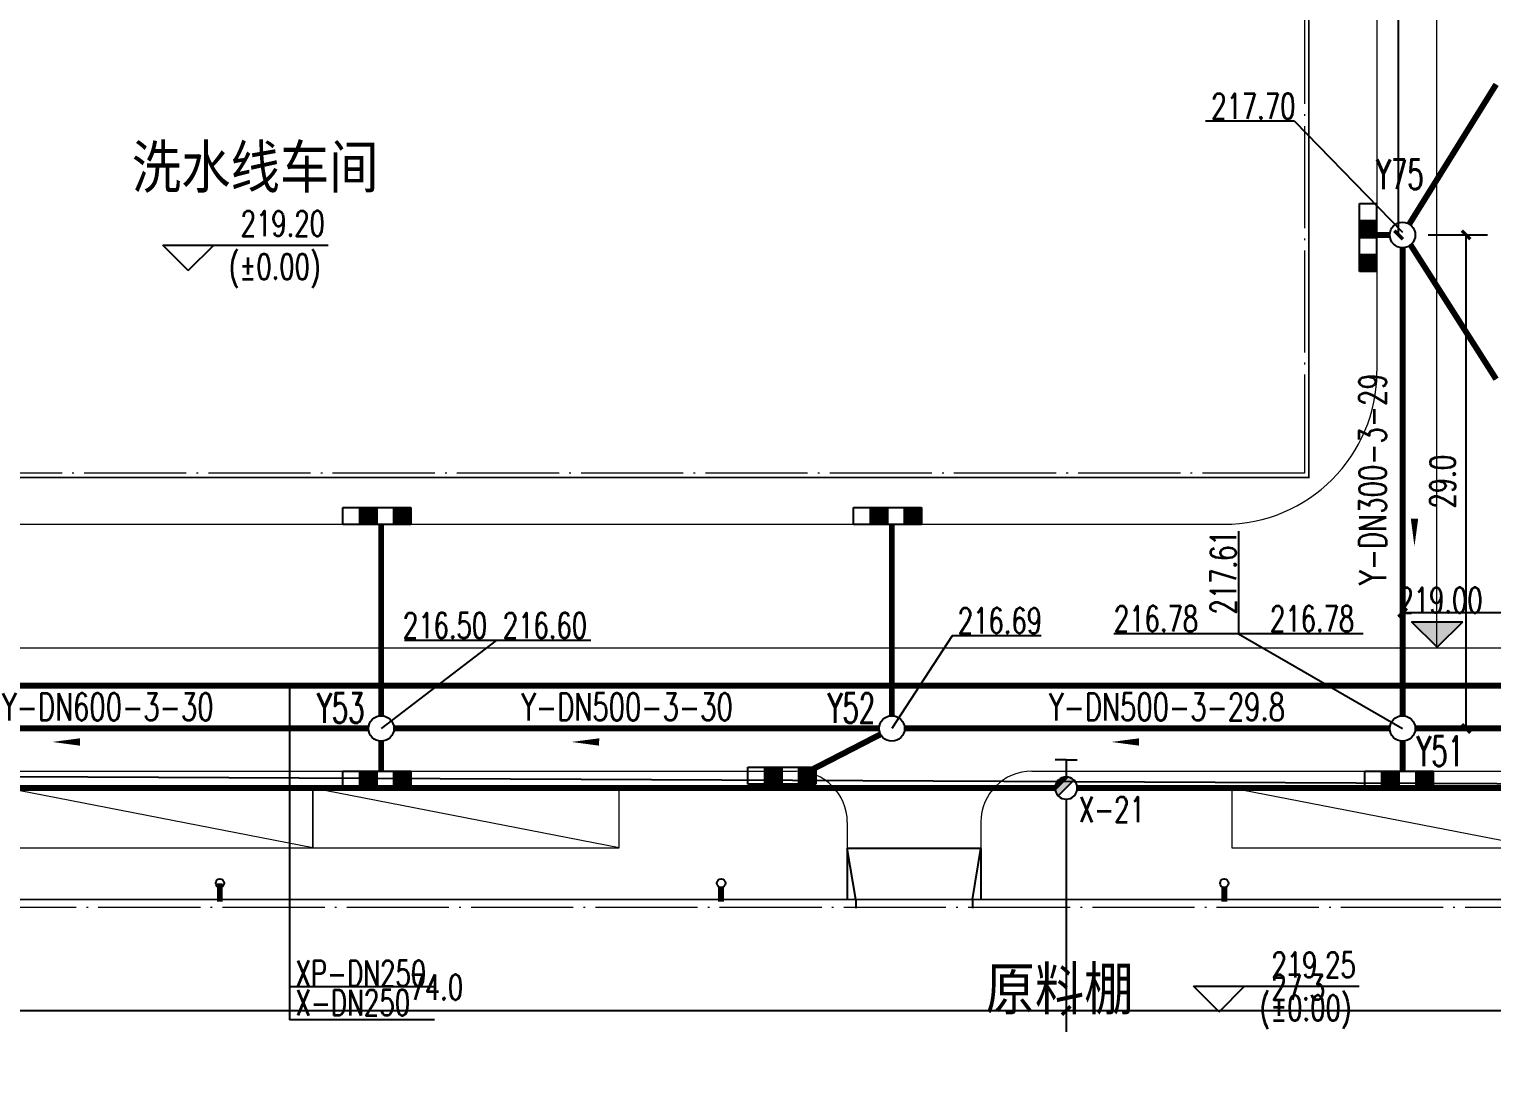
# Model space of a CAD drawing. Header units: metres. Extents: x 497246 to 997717, y 2998582 to 5998198.
# Drawn here: x 497842.3 to 497928.2, y 2999042.5 to 2999103.9 of the extents above; entities that cross this region are included whole.
import ezdxf
from ezdxf.enums import TextEntityAlignment as Align

# ---------------------------------------------------------------- set-up
doc = ezdxf.new("R2010")
doc.units = ezdxf.units.M
doc.header["$LTSCALE"] = 1000
doc.linetypes.add('DOTE', pattern=[2.42, 2, -0.2, 0.02, -0.2])
doc.layers.get('0').update_dxf_attribs({"linetype": 'CONTINUOUS'})
doc.layers.get('Defpoints').update_dxf_attribs({"linetype": 'CONTINUOUS'})
for name, color, linetype, lineweight in [('1_RO_规划停车位', 35, 'CONTINUOUS', 13), ('道路', 4, 'CONTINUOUS', 15), ('道路中线', 1, 'DOTE', 13)]:
    doc.layers.add(name, color=color, linetype=linetype, lineweight=lineweight)
for name, color, linetype in [('DIM_ELEV', 3, 'CONTINUOUS'), ('EQUIP_消火栓', 7, 'CONTINUOUS'), ('PIPE-消防', 1, 'CONTINUOUS'), ('PIPE-给水', 3, 'CONTINUOUS'), ('PIPE-雨水', 4, 'CONTINUOUS'), ('PUB_TEXT', 7, 'CONTINUOUS'), ('TEXT_雨水', 7, 'CONTINUOUS'), ('TWT_DIM', 3, 'CONTINUOUS'), ('TWT_雨水口', 4, 'CONTINUOUS'), ('WELL_雨水', 4, 'CONTINUOUS'), ('建筑', 7, 'CONTINUOUS'), ('建筑门坡散水', 9, 'CONTINUOUS'), ('挡墙护坡', 5, 'CONTINUOUS'), ('文字', 255, 'CONTINUOUS'), ('雨水标注', 100, 'CONTINUOUS')]:
    doc.layers.add(name, color=color, linetype=linetype)
doc.layers.add('建筑轴线', color=1, linetype='DOTE', lineweight=15, plot=False)
doc.styles.add('_TCH_DIM', font='SIMPLEX', dxfattribs={"bigfont": 'GBCBIG'})
doc.styles.add('_TCH_DIM_T3', font='SIMPLEX', dxfattribs={"width": 0.705882, "bigfont": 'GBCBIG'})
doc.styles.add('_TWT_WELL', font='SIMPLEX', dxfattribs={"width": 0.8, "height": 3.5, "bigfont": 'HZTXT'})
doc.styles.add('HZTXT', font='txt', dxfattribs={"width": 0.7, "bigfont": 'HZTXT'})
doc.styles.add('TG_LINETYPE', font='SIMPLEX', dxfattribs={"width": 0.8, "height": 3, "bigfont": 'HZTXT'})
doc.styles.add('亨利项目总图布置_2022_8_8_t3--03$0$亨利项目总图布置_2022_8_8_t3--02$0$CEC', font='ARIALN.TTF')
doc.linetypes.add('TG_W', pattern='A,2,-0.3,["W",TG_LINETYPE,S=0.1,R=0,X=-0.23,Y=-0.15],0', length=2.3)
doc.linetypes.add('TG_X', pattern='A,3,-0.3,["X",TG_LINETYPE,S=0.1,R=0,X=-0.23,Y=-0.15],0', length=3.3)
doc.linetypes.add('TG_XP', pattern='A,3,-0.6,["XP",TG_LINETYPE,S=0.1,R=0,X=-0.6,Y=-0.2],0', length=3.6)
doc.linetypes.add('TG_Y', pattern='A,2,-0.3,["Y",TG_LINETYPE,S=0.1,R=0,X=-0.23,Y=-0.15],0', length=2.3)
doc.dimstyles.new('_TWT_ARCH&&1', dxfattribs={"dimtxt": 1.4875, "dimasz": 0.5, "dimexe": 1.25, "dimexo": 1.5, "dimgap": 0.63125, "dimtad": 1, "dimdec": 1, "dimzin": 0, "dimdsep": 46, "dimtxsty": '_TCH_DIM_T3', "dimblk": 'ARCHTICK', "dimcen": 0.09, "dimclrt": 7, "dimazin": 2, "dimtfac": 1, "dimtdec": 1, "dimtix": 1, "dimtmove": 2, "dimatfit": 3, "dimfxl": 1, "dimtolj": 1, "dimtzin": 0, "dimarcsym": 0})

# ---------------------------------------------------------------- blocks, each defined once
blk = doc.blocks.new('_ArchTick')
at = {"color": 0, "linetype": 'ByBlock', "const_width": 0.4}
blk.add_lwpolyline([(-0.5, -0.5), (0.5, 0.5)], dxfattribs=at)
blk = doc.blocks.new('*D453')
at = {"layer": 'Defpoints', "color": 0, "transparency": 16777216}
for p in [(497903.174, 2999060.198), (497930.434, 2999060.198), (497930.434, 2999046.263)]:
    blk.add_point(p, dxfattribs=at)
at = {"layer": 'TWT_DIM', "color": 0, "lineweight": -2, "transparency": 16777216}
for p, q in [((497903.174, 2999058.698), (497903.174, 2999045.013)), ((497930.434, 2999058.698), (497930.434, 2999045.013)), ((497903.174, 2999046.263), (497930.434, 2999046.263))]:
    blk.add_line(p, q, dxfattribs=at)
at = {"layer": 'TWT_DIM', "color": 0, "lineweight": -2, "transparency": 16777216, "xscale": 0.5, "yscale": 0.5, "zscale": 0.5, "rotation": 180}
blk.add_blockref('_ArchTick', (497903.174, 2999046.263), dxfattribs=at)
at = {"layer": 'TWT_DIM', "color": 0, "lineweight": -2, "transparency": 16777216, "xscale": 0.5, "yscale": 0.5, "zscale": 0.5}
blk.add_blockref('_ArchTick', (497930.434, 2999046.263), dxfattribs=at)
at = {"layer": 'TWT_DIM', "color": 7, "transparency": 16777216, "insert": (497916.804, 2999047.638), "char_height": 1.4875, "attachment_point": 5, "style": '_TCH_DIM_T3'}
blk.add_mtext('\\A1;27.3', dxfattribs=at)
blk = doc.blocks.new('*D454')
at = {"layer": 'Defpoints', "color": 0, "transparency": 16777216}
for p in [(497829.174, 2999060.198), (497903.174, 2999060.198), (497903.174, 2999046.263)]:
    blk.add_point(p, dxfattribs=at)
at = {"layer": 'TWT_DIM', "color": 0, "lineweight": -2, "transparency": 16777216}
for p, q in [((497829.174, 2999058.698), (497829.174, 2999045.013)), ((497903.174, 2999058.698), (497903.174, 2999045.013)), ((497829.174, 2999046.263), (497903.174, 2999046.263))]:
    blk.add_line(p, q, dxfattribs=at)
at = {"layer": 'TWT_DIM', "color": 0, "lineweight": -2, "transparency": 16777216, "xscale": 0.5, "yscale": 0.5, "zscale": 0.5, "rotation": 180}
blk.add_blockref('_ArchTick', (497829.174, 2999046.263), dxfattribs=at)
at = {"layer": 'TWT_DIM', "color": 0, "lineweight": -2, "transparency": 16777216, "xscale": 0.5, "yscale": 0.5, "zscale": 0.5}
blk.add_blockref('_ArchTick', (497903.174, 2999046.263), dxfattribs=at)
at = {"layer": 'TWT_DIM', "color": 7, "transparency": 16777216, "insert": (497866.174, 2999047.638), "char_height": 1.4875, "attachment_point": 5, "style": '_TCH_DIM_T3'}
blk.add_mtext('\\A1;74.0', dxfattribs=at)
blk = doc.blocks.new('*D520')
at = {"layer": 'Defpoints', "color": 0, "transparency": 16777216}
for p in [(497922.706, 2999120.833), (497922.934, 2999120.833), (497922.934, 2999091.837)]:
    blk.add_point(p, dxfattribs=at)
at = {"layer": 'TWT_DIM', "color": 0, "lineweight": -2, "transparency": 16777216}
for p, q in [((497921.434, 2999120.833), (497921.456, 2999120.833)), ((497922.706, 2999091.837), (497922.706, 2999120.833)), ((497921.434, 2999091.837), (497921.456, 2999091.837))]:
    blk.add_line(p, q, dxfattribs=at)
at = {"layer": 'TWT_DIM', "color": 0, "lineweight": -2, "transparency": 16777216, "xscale": 0.5, "yscale": 0.5, "zscale": 0.5}
for p, rotation in [((497922.706, 2999120.833), 90), ((497922.706, 2999091.837), 270)]:
    blk.add_blockref('_ArchTick', p, dxfattribs=dict(at, rotation=rotation))
at = {"layer": 'TWT_DIM', "color": 7, "transparency": 16777216, "insert": (497921.331, 2999106.335), "char_height": 1.4875, "attachment_point": 5, "rotation": 90, "style": '_TCH_DIM_T3'}
blk.add_mtext('\\A1;29.0', dxfattribs=at)
blk = doc.blocks.new('*D521')
at = {"layer": 'Defpoints', "color": 0, "transparency": 16777216}
for p in [(497922.934, 2999091.837), (497926.667, 2999091.837), (497922.934, 2999062.837)]:
    blk.add_point(p, dxfattribs=at)
at = {"layer": 'TWT_DIM', "color": 0, "lineweight": -2, "transparency": 16777216}
for p, q in [((497924.434, 2999091.837), (497927.917, 2999091.837)), ((497926.667, 2999062.837), (497926.667, 2999091.837)), ((497924.434, 2999062.837), (497927.917, 2999062.837))]:
    blk.add_line(p, q, dxfattribs=at)
at = {"layer": 'TWT_DIM', "color": 0, "lineweight": -2, "transparency": 16777216, "xscale": 0.5, "yscale": 0.5, "zscale": 0.5}
for p, rotation in [((497926.667, 2999091.837), 90), ((497926.667, 2999062.837), 270)]:
    blk.add_blockref('_ArchTick', p, dxfattribs=dict(at, rotation=rotation))
at = {"layer": 'TWT_DIM', "color": 7, "transparency": 16777216, "insert": (497925.292, 2999077.337), "char_height": 1.4875, "attachment_point": 5, "rotation": 90, "style": '_TCH_DIM_T3'}
blk.add_mtext('\\A1;29.0', dxfattribs=at)
blk = doc.blocks.new('*D527')
at = {"layer": 'Defpoints', "color": 0, "transparency": 16777216}
for p in [(497976.915, 2999069.644), (497922.934, 2999062.337), (497976.915, 2999062.337)]:
    blk.add_point(p, dxfattribs=at)
at = {"layer": 'TWT_DIM', "color": 0, "lineweight": -2, "transparency": 16777216}
for p, q in [((497922.934, 2999063.837), (497922.934, 2999070.894)), ((497976.915, 2999063.837), (497976.915, 2999070.894)), ((497922.934, 2999069.644), (497976.915, 2999069.644))]:
    blk.add_line(p, q, dxfattribs=at)
at = {"layer": 'TWT_DIM', "color": 0, "lineweight": -2, "transparency": 16777216, "xscale": 0.5, "yscale": 0.5, "zscale": 0.5, "rotation": 180}
blk.add_blockref('_ArchTick', (497922.934, 2999069.644), dxfattribs=at)
at = {"layer": 'TWT_DIM', "color": 0, "lineweight": -2, "transparency": 16777216, "xscale": 0.5, "yscale": 0.5, "zscale": 0.5}
blk.add_blockref('_ArchTick', (497976.915, 2999069.644), dxfattribs=at)
at = {"layer": 'TWT_DIM', "color": 7, "transparency": 16777216, "insert": (497949.925, 2999071.019), "char_height": 1.4875, "attachment_point": 5, "style": '_TCH_DIM_T3'}
blk.add_mtext('\\A1;54.0', dxfattribs=at)
blk = doc.blocks.new('$TwtSys$00000187')
blk.add_circle((0, 0), 0.5)
blk = doc.blocks.new('$TwtSys$00000385')
for p, q in [((0, 331), (-130, 331)), ((0, 331), (0, 131)), ((0, 331), (130, 331)), ((92, 92), (-92, -92))]:
    blk.add_line(p, q)
for start, end in [(135, 315), (315, 135)]:
    blk.add_arc((0, 0), 131, start, end)
at = {"color": 0}
for points in [[(-34, 127), (-127, 34), (34, 127), (-127, -34)], [(-93, 93), (-93, 93), (-34, 127), (-127, 34)], [(34, 127), (-127, -34), (93, 93), (-93, -93)]]:
    blk.add_solid(points, dxfattribs=at)
blk = doc.blocks.new('$TwtSys$00000425')
for p, q in [((-1000, -250), (-1000, 250)), ((-1000, 250), (0, 250)), ((-500, -250), (-500, 250)), ((0, 250), (1000, 250)), ((0, 250), (0, -250)), ((0, -250), (0, 250)), ((500, -250), (500, 250)), ((1000, 250), (1000, -250)), ((0, -250), (-1000, -250)), ((1000, -250), (0, -250))]:
    blk.add_line(p, q)
for points in [[(-500, 250), (0, 250), (-500, -250), (0, -250)], [(500, 250), (1000, 250), (500, -250), (1000, -250)]]:
    blk.add_solid(points)

msp = doc.modelspace()

# ---------------------------------------------------------------- hatches: boundary and pattern name
at = {"layer": 'DIM_ELEV'}
msp.add_hatch(color=0, dxfattribs=at).paths.add_polyline_path([(497924.967, 2999067.608), (497923.467, 2999069.108), (497926.467, 2999069.108)])
at = {"layer": '挡墙护坡', "linetype": 'Continuous'}
h = msp.add_hatch(dxfattribs=at)
h.set_pattern_fill('ANSI33', color=256, style=0)
h.set_pattern_definition([(45, (-861.717, 0), (-2.2450640303, 2.2450640303), []), (45, (-859.472, 0), (-2.2450640303, 2.2450640303), [1.5875, -0.79375])])
edge = h.paths.add_edge_path()
edge.add_line((497928.516, 2998901.333), (497928.516, 2998904.333))
edge.add_line((497928.516, 2998904.333), (497677.906, 2998904.333))
edge.add_line((497677.906, 2998904.333), (497652.906, 2998907.833))
edge.add_line((497652.906, 2998907.833), (497585.758, 2998907.833))
edge.add_line((497585.758, 2998907.833), (497584.114, 2998907.908))
edge.add_line((497584.114, 2998907.908), (497583.086, 2998908.033))
edge.add_arc((497585.689, 2998924.833), 17, 179.99144, 261.19191, ccw=False)
edge.add_line((497568.689, 2998924.835), (497568.608, 2998970.517))
edge.add_line((497568.608, 2998970.517), (497565.063, 2998995.51))
edge.add_line((497565.063, 2998995.51), (497564.955, 2999056.413))
edge.add_line((497564.955, 2999056.413), (497561.955, 2999056.408))
edge.add_line((497561.955, 2999056.408), (497562.064, 2998995.296))
edge.add_line((497562.064, 2998995.296), (497565.608, 2998970.302))
edge.add_line((497565.608, 2998970.302), (497565.689, 2998924.833))
edge.add_arc((497585.689, 2998924.833), 20, 180.00007, 261.33693)
edge.add_line((497582.677, 2998905.061), (497583.864, 2998904.916))
edge.add_line((497583.864, 2998904.916), (497585.689, 2998904.833))
edge.add_line((497585.689, 2998904.833), (497652.697, 2998904.833))
edge.add_line((497652.697, 2998904.833), (497677.697, 2998901.333))
edge.add_line((497677.697, 2998901.333), (497928.516, 2998901.333))

# ---------------------------------------------------------------- linework, layer by layer
at = {"layer": '1_RO_规划停车位'}
for p, q in [((497858.915, 2999055.833), (497840.915, 2999059.333)), ((497876.915, 2999055.833), (497858.915, 2999059.333)), ((497930.915, 2999055.833), (497912.915, 2999059.333))]:
    msp.add_line(p, q, dxfattribs=at)
at = {"layer": '1_RO_规划停车位', "flags": 128}
for points in [[(497858.915, 2999055.833), (497858.915, 2999059.333), (497840.915, 2999059.333), (497840.915, 2999055.833)], [(497876.915, 2999055.833), (497876.915, 2999059.333), (497858.915, 2999059.333), (497858.915, 2999055.833)], [(497930.915, 2999055.833), (497930.915, 2999059.333), (497912.915, 2999059.333), (497912.915, 2999055.833)]]:
    msp.add_lwpolyline(points, close=True, dxfattribs=at)
at = {"layer": 'DIM_ELEV', "color": 0}
for p, q in [((497924.967, 2999067.608), (497923.467, 2999069.108)), ((497923.467, 2999069.108), (497926.467, 2999069.108)), ((497924.967, 2999067.608), (497926.467, 2999069.108))]:
    msp.add_line(p, q, dxfattribs=at)
at = {"layer": 'PIPE-消防', "color": 70, "linetype": 'ByBlock'}
msp.add_line((497857.547, 2999065.357), (497857.547, 2999045.721), dxfattribs=at)
at = {"layer": 'PIPE-消防', "color": 191, "linetype": 'TG_XP', "ltscale": 0.003, "const_width": 0.35}
msp.add_lwpolyline([(497786.855, 2999065.357), (497930.434, 2999065.357)], dxfattribs=at)
at = {"layer": 'PIPE-消防', "linetype": 'TG_X', "ltscale": 0.004, "const_width": 0.35}
for points in [[(497829.828, 2999059.337), (497902.52, 2999059.337)], [(497903.828, 2999059.337), (497930.434, 2999059.337)]]:
    msp.add_lwpolyline(points, dxfattribs=at)
at = {"layer": 'PIPE-给水', "color": 70, "linetype": 'ByBlock'}
for p, q in [((497866.061, 2999047.662), (497857.547, 2999047.662)), ((497866.061, 2999045.721), (497857.547, 2999045.721))]:
    msp.add_line(p, q, dxfattribs=at)
at = {"layer": 'PIPE-雨水', "color": 0, "linetype": 'TG_Y', "ltscale": 0.0025, "const_width": 0.35}
for points in [[(497923.33, 2999092.474), (497928.434, 2999100.686)], [(497923.406, 2999091.254), (497928.434, 2999083.36)], [(497862.934, 2999063.587), (497862.934, 2999074.833)], [(497892.934, 2999063.587), (497892.934, 2999074.833)]]:
    msp.add_lwpolyline(points, dxfattribs=at)
at = {"layer": 'PIPE-雨水', "color": 0, "linetype": 'TG_W', "ltscale": 2.5, "const_width": 0.35}
msp.add_lwpolyline([(497921.434, 2999091.837), (497922.184, 2999091.837)], dxfattribs=at)
at = {"layer": 'PIPE-雨水', "color": 0, "linetype": 'TG_Y', "ltscale": 0.005, "const_width": 0.35}
for points in [[(497922.934, 2999063.587), (497922.934, 2999091.087)], [(497833.684, 2999062.837), (497862.184, 2999062.837)], [(497863.684, 2999062.837), (497892.184, 2999062.837)], [(497893.684, 2999062.837), (497922.184, 2999062.837)], [(497923.684, 2999062.837), (497949.165, 2999062.837)], [(497922.934, 2999060.333), (497922.934, 2999062.087)]]:
    msp.add_lwpolyline(points, dxfattribs=at)
at = {"layer": 'PIPE-雨水', "color": 70, "linetype": 'ByBlock'}
for points in [[(497923.642, 2999078.022, 0, 0, 0), (497923.635, 2999073.54, 0, 0.432, 0), (497923.637, 2999075.16, 0, 0, 0)], [(497848.099, 2999062.038, 0, 0, 0), (497843.616, 2999062.045, 0, 0.432, 0), (497845.236, 2999062.043, 0, 0, 0)], [(497878.603, 2999062.038, 0, 0, 0), (497874.12, 2999062.045, 0, 0.432, 0), (497875.74, 2999062.043, 0, 0, 0)], [(497910.322, 2999062.038, 0, 0, 0), (497905.839, 2999062.045, 0, 0.432, 0), (497907.459, 2999062.043, 0, 0, 0)]]:
    msp.add_lwpolyline(points, format="xyseb", dxfattribs=at)
at = {"layer": 'PIPE-雨水', "color": 0, "linetype": 'TG_Y', "ltscale": 2.5, "const_width": 0.35}
for points in [[(497862.934, 2999060.324), (497862.934, 2999062.087)], [(497887.773, 2999060.178), (497892.268, 2999062.494)]]:
    msp.add_lwpolyline(points, dxfattribs=at)
at = {"layer": 'PIPE-雨水', "color": 0, "ltscale": 0.05, "const_width": 0.35}
for points in [[(497853.457, 2999052.658), (497853.457, 2999053.745)], [(497882.903, 2999052.658), (497882.903, 2999053.495)], [(497912.465, 2999052.658), (497912.465, 2999053.495)]]:
    msp.add_lwpolyline(points, dxfattribs=at)
at = {"layer": 'PIPE-雨水', "color": 0, "linetype": 'TG_Y'}
for centre in [(497853.465, 2999053.75), (497882.903, 2999053.745), (497912.465, 2999053.745)]:
    msp.add_circle(centre, 0.25, dxfattribs=at)
at = {"layer": 'WELL_雨水', "color": 6, "ltscale": 10, "flags": 128}
msp.add_lwpolyline([(497564.27, 2999061.335), (497986.415, 2999059.337), (497986.934, 2999059.337), (497982.038, 2999129.004), (497976.444, 2999158.685), (497973.518, 2999200.333), (497969.863, 2999252.333), (497576.621, 2999252.333), (497562.006, 2999236.645), (497563.368, 2999213.333), (497564.27, 2999197.881), (497564.27, 2999061.335)], dxfattribs=at)
at = {"layer": '建筑', "linetype": 'Continuous', "const_width": 0.1}
for points in [[(497812.934, 2999113.083), (497917.434, 2999113.083), (497917.434, 2999077.583), (497812.934, 2999077.583)], [(497971.865, 2998921.883), (497823.965, 2998921.883), (497823.965, 2999052.783), (497971.865, 2999052.783)]]:
    msp.add_lwpolyline(points, close=True, dxfattribs=at)
at = {"layer": '建筑轴线', "ltscale": 0.003}
for points in [[(497813.184, 2999112.833), (497917.184, 2999112.833), (497917.184, 2999077.833), (497813.184, 2999077.833)], [(497824.415, 2999052.333), (497971.415, 2999052.333), (497971.415, 2998922.333), (497824.415, 2998922.333)]]:
    msp.add_lwpolyline(points, close=True, dxfattribs=at)
at = {"layer": '建筑门坡散水', "linetype": 'Continuous'}
for p, q in [((497898.165, 2999055.783), (497890.315, 2999055.783)), ((497890.815, 2999052.783), (497890.315, 2999055.783)), ((497890.315, 2999055.783), (497890.315, 2999052.783)), ((497897.665, 2999052.783), (497898.165, 2999055.783)), ((497898.165, 2999055.783), (497898.165, 2999052.783)), ((497890.815, 2999052.783), (497890.815, 2999052.283)), ((497897.665, 2999052.783), (497897.665, 2999052.283))]:
    msp.add_line(p, q, dxfattribs=at)
at = {"layer": '文字', "color": 0}
for p, q in [((497851.602, 2999089.742), (497850.102, 2999091.242)), ((497850.102, 2999091.242), (497859.829, 2999091.242)), ((497851.602, 2999089.742), (497853.102, 2999091.242)), ((497912.158, 2999046.187), (497910.658, 2999047.687)), ((497910.658, 2999047.687), (497920.385, 2999047.687)), ((497912.158, 2999046.187), (497913.658, 2999047.687))]:
    msp.add_line(p, q, dxfattribs=at)
at = {"layer": '道路', "linetype": 'ByBlock', "ltscale": 0.2}
msp.add_line((497921.434, 2999109.333), (497921.434, 2999083.833), dxfattribs=at)
msp.add_line((497921.434, 2999109.333), (497921.434, 2999083.833), dxfattribs=at)
at = {"layer": '道路', "linetype": 'ByBlock', "lineweight": 0, "ltscale": 0.2}
for p, q in [((497816.934, 2999074.833), (497912.434, 2999074.833)), ((497816.934, 2999074.833), (497912.434, 2999074.833)), ((497829.415, 2999060.333), (497887.315, 2999060.333)), ((497901.165, 2999060.333), (497965.915, 2999060.333)), ((497890.315, 2999057.333), (497890.315, 2999052.783)), ((497898.165, 2999057.333), (497898.165, 2999052.783))]:
    msp.add_line(p, q, dxfattribs=at)
at = {"layer": '道路', "linetype": 'ByBlock', "ltscale": 0.2}
for end in [360, 0]:
    msp.add_arc((497912.434, 2999083.833), 9, 270, end, dxfattribs=at)
at = {"layer": '道路', "linetype": 'ByBlock', "lineweight": 0, "ltscale": 0.2}
for centre, start, end in [((497887.315, 2999057.333), 0, 90), ((497901.165, 2999057.333), 90, 180)]:
    msp.add_arc(centre, 3, start, end, dxfattribs=at)
at = {"layer": '道路中线', "ltscale": 5}
for p, q in [((497924.934, 2999205.333), (497924.934, 2999067.583)), ((497812.415, 2999067.583), (497978.415, 2999067.583))]:
    msp.add_line(p, q, dxfattribs=at)
at = {"layer": '道路中线', "ltscale": 0.005}
for p, q in [((497924.934, 2999205.333), (497924.934, 2999067.583)), ((497813.915, 2999067.583), (497978.415, 2999067.583))]:
    msp.add_line(p, q, dxfattribs=at)
at = {"layer": '雨水标注', "color": 70}
for p, q in [((497916.587, 2999098.519), (497911.362, 2999098.519)), ((497916.587, 2999098.519), (497922.934, 2999091.995)), ((497913.293, 2999074.424), (497913.293, 2999068.402)), ((497896.477, 2999068.281), (497892.934, 2999062.837)), ((497901.702, 2999068.281), (497896.477, 2999068.281)), ((497913.293, 2999068.402), (497905.972, 2999068.402)), ((497913.293, 2999068.402), (497922.934, 2999062.837)), ((497920.614, 2999068.402), (497913.293, 2999068.402)), ((497869.683, 2999068.002), (497862.934, 2999062.837)), ((497869.683, 2999068.002), (497864.301, 2999068.002)), ((497875.25, 2999068.002), (497869.683, 2999068.002))]:
    msp.add_line(p, q, dxfattribs=at)

# ---------------------------------------------------------------- block references
at = {"layer": 'EQUIP_消火栓', "xscale": 0.005, "yscale": 0.005, "zscale": 0.005}
msp.add_blockref('$TwtSys$00000385', (497903.174, 2999059.337), dxfattribs=at)
at = {"layer": 'TWT_雨水口', "xscale": 0.002, "yscale": 0.002, "zscale": 0.002, "rotation": 270}
msp.add_blockref('$TwtSys$00000425', (497920.91, 2999091.688), dxfattribs=at)
at = {"layer": 'TWT_雨水口', "xscale": 0.002, "yscale": 0.002, "zscale": 0.002}
for p in [(497862.679, 2999075.321), (497892.679, 2999075.321), (497862.679, 2999059.824), (497886.469, 2999060.073), (497922.726, 2999059.82)]:
    msp.add_blockref('$TwtSys$00000425', p, dxfattribs=at)
at = {"layer": 'WELL_雨水', "xscale": 1.5, "yscale": 1.5, "zscale": 1.5}
for p in [(497922.934, 2999091.837), (497862.934, 2999062.837), (497892.934, 2999062.837), (497922.934, 2999062.837)]:
    msp.add_blockref('$TwtSys$00000187', p, dxfattribs=at)

# ---------------------------------------------------------------- texts
at = {"layer": 'PIPE-消防', "color": 140, "linetype": 'TG_X', "ltscale": 700, "style": 'HZTXT', "width": 0.7}
msp.add_text('X-21', height=1.5, dxfattribs=at).set_placement((497905.855, 2999058.077), align=Align.MIDDLE)
at = {"layer": 'PIPE-消防', "color": 191, "linetype": 'TG_XP', "ltscale": 400, "style": 'HZTXT', "width": 0.7}
msp.add_text('XP-DN250', height=1.508, dxfattribs=at).set_placement((497861.739, 2999048.451), align=Align.MIDDLE)
at = {"layer": 'PIPE-消防', "linetype": 'TG_X', "ltscale": 700, "style": 'HZTXT', "width": 0.7}
msp.add_text('X-DN250', height=1.508, dxfattribs=at).set_placement((497861.263, 2999046.731), align=Align.MIDDLE)
at = {"layer": 'PIPE-雨水', "color": 70, "style": 'HZTXT', "width": 0.7}
msp.add_text('Y-DN300-3-29', height=1.6, rotation=90, dxfattribs=at).set_placement((497921.18, 2999077.493, 20.881), align=Align.MIDDLE)
for s, p in [('Y-DN600-3-30', (497846.873, 2999064.103, 20.881)), ('Y-DN500-3-30', (497877.377, 2999064.103, 20.881)), ('Y-DN500-3-29.8', (497909.096, 2999064.103, 20.881))]:
    msp.add_text(s, height=1.6, dxfattribs=at).set_placement(p, align=Align.MIDDLE)
at = {"layer": 'PUB_TEXT', "color": 0, "style": '_TCH_DIM', "width": 0.705882}
msp.add_text('219.00', height=1.4875, dxfattribs=at).set_placement((497922.692, 2999069.633))
at = {"layer": 'TEXT_雨水', "style": '_TWT_WELL', "width": 0.64}
for s, p in [('Y75', (497921.39, 2999094.521)), ('Y53', (497859.172, 2999063.162)), ('Y52', (497889.172, 2999063.162)), ('Y51', (497923.758, 2999060.629))]:
    msp.add_text(s, height=1.75, dxfattribs=at).set_placement(p)
at = {"layer": '文字', "color": 7, "style": '亨利项目总图布置_2022_8_8_t3--03$0$亨利项目总图布置_2022_8_8_t3--02$0$CEC', "width": 0.85}
for s, p in [('洗水线车间', (497848.287, 2999094.589)), ('原料棚', (497898.436, 2999046.303))]:
    msp.add_text(s, height=2.5, dxfattribs=at).set_placement(p)
at = {"layer": '文字', "color": 0, "style": '_TCH_DIM', "width": 0.705882}
for s, p in [('219.20', (497854.679, 2999091.767)), ('(%%P0.00)', (497853.979, 2999089.23)), ('219.25', (497915.235, 2999048.212)), ('(%%P0.00)', (497914.535, 2999045.674))]:
    msp.add_text(s, height=1.4875, dxfattribs=at).set_placement(p)
at = {"layer": '雨水标注', "color": 70, "style": 'HZTXT', "width": 0.7}
for s, p in [('217.70', (497914.168, 2999099.404, 20.881)), ('216.69', (497899.283, 2999069.167, 20.881)), ('216.78', (497908.453, 2999069.287, 20.881)), ('216.78', (497917.625, 2999069.287, 20.881)), ('216.50', (497866.687, 2999068.887, 20.881)), ('216.60', (497872.554, 2999068.887, 20.881))]:
    msp.add_text(s, height=1.5, dxfattribs=at).set_placement(p, align=Align.MIDDLE)
msp.add_text('217.61', height=1.5, rotation=90, dxfattribs=at).set_placement((497912.408, 2999072.008, 20.881), align=Align.MIDDLE)

# ---------------------------------------------------------------- dimensions: what is measured, and where the dimension line sits
at = {"layer": 'TWT_DIM', "color": 0}
for p1, p2, distance, picture, middle in [((497922.934, 2999091.837), (497922.934, 2999120.833), 0.228, '*D520', (497921.331, 2999106.335)), ((497922.934, 2999062.837), (497922.934, 2999091.837), -3.732, '*D521', (497925.292, 2999077.337)), ((497922.934, 2999062.337), (497976.915, 2999062.337), 7.306, '*D527', (497949.925, 2999071.019))]:
    dim = msp.add_aligned_dim(p1=p1, p2=p2, distance=distance, dimstyle='_TWT_ARCH&&1', dxfattribs=at)
    dim.commit()
    dim.dimension.update_dxf_attribs({"geometry": picture, "text_midpoint": middle})
at = {"layer": 'TWT_DIM', "color": 3}
for p1, p2, picture, middle in [((497829.174, 2999060.198), (497903.174, 2999060.198), '*D454', (497866.174, 2999047.638)), ((497903.174, 2999060.198), (497930.434, 2999060.198), '*D453', (497916.804, 2999047.638))]:
    dim = msp.add_aligned_dim(p1=p1, p2=p2, distance=-13.935, dimstyle='_TWT_ARCH&&1', dxfattribs=at)
    dim.commit()
    dim.dimension.update_dxf_attribs({"geometry": picture, "text_midpoint": middle})

doc.saveas('drawing.dxf')
